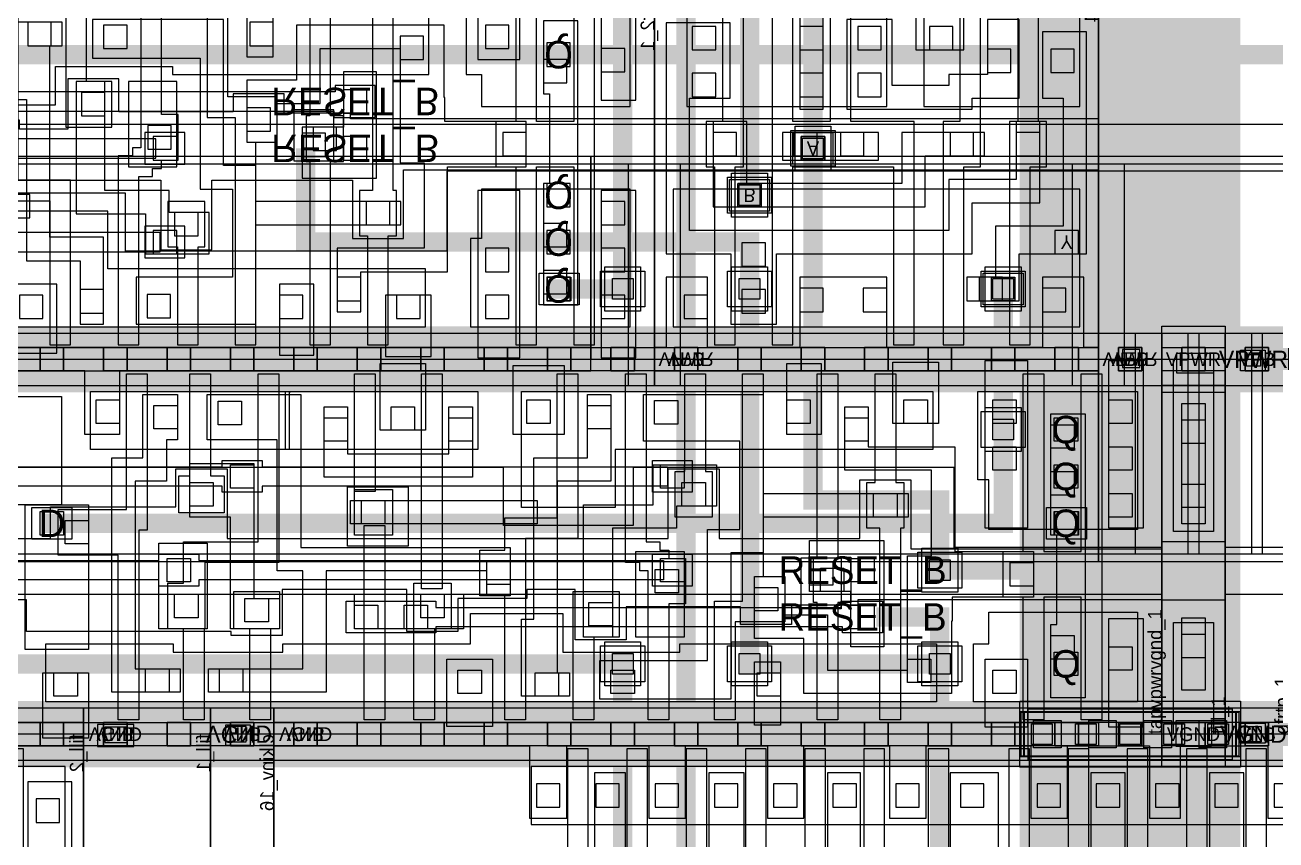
# Model space of a CAD drawing. Extents: x 0 to 50.5, y 0 to 99.5.
# Drawn here: x 6.93 to 16.01, y 7.39 to 13.3 of the extents above; entities that cross this region are included whole.
import ezdxf
from ezdxf.enums import TextEntityAlignment as Align

# ---------------------------------------------------------------- set-up
doc = ezdxf.new("R2010")
doc.units = 0
for name, color, linetype in [('L122D16', 13, 'CONTINUOUS'), ('L236D0', 12, 'CONTINUOUS'), ('L64D16', 14, 'CONTINUOUS'), ('L64D20', 26, 'CONTINUOUS'), ('L64D5', 19, 'CONTINUOUS'), ('L64D59', 18, 'CONTINUOUS'), ('L65D20', 22, 'CONTINUOUS'), ('L65D44', 31, 'CONTINUOUS'), ('L66D20', 16, 'CONTINUOUS'), ('L66D44', 21, 'CONTINUOUS'), ('L67D16', 29, 'CONTINUOUS'), ('L67D20', 8, 'CONTINUOUS'), ('L67D44', 9, 'CONTINUOUS'), ('L67D5', 17, 'CONTINUOUS'), ('L68D16', 15, 'CONTINUOUS'), ('L68D20', 6, 'CONTINUOUS'), ('L68D44', 7, 'CONTINUOUS'), ('L68D5', 20, 'CONTINUOUS'), ('L69D20', 4, 'CONTINUOUS'), ('L69D44', 5, 'CONTINUOUS'), ('L70D20', 2, 'CONTINUOUS'), ('L70D44', 3, 'CONTINUOUS'), ('L71D20', 1, 'CONTINUOUS'), ('L78D44', 24, 'CONTINUOUS'), ('L81D4', 28, 'CONTINUOUS'), ('L83D44', 30, 'CONTINUOUS'), ('L93D44', 25, 'CONTINUOUS'), ('L94D20', 27, 'CONTINUOUS'), ('L95D20', 23, 'CONTINUOUS')]:
    doc.layers.add(name, color=color, linetype=linetype)

# ---------------------------------------------------------------- blocks, each defined once
blk = doc.blocks.new('VIA_L1M1_PR_MR')
at = {"layer": 'L67D20'}
blk.add_lwpolyline([(-0.085, -0.085), (-0.085, 0.085), (0.085, 0.085), (0.085, -0.085)], close=True, dxfattribs=at)
at = {"layer": 'L67D44'}
blk.add_lwpolyline([(-0.085, -0.085), (-0.085, 0.085), (0.085, 0.085), (0.085, -0.085)], close=True, dxfattribs=at)
at = {"layer": 'L68D20'}
blk.add_lwpolyline([(-0.145, -0.115), (-0.145, 0.115), (0.145, 0.115), (0.145, -0.115)], close=True, dxfattribs=at)
blk = doc.blocks.new('VIA_M1M2_PR')
at = {"layer": 'L68D20'}
blk.add_lwpolyline([(-0.16, -0.13), (-0.16, 0.13), (0.16, 0.13), (0.16, -0.13)], close=True, dxfattribs=at)
at = {"layer": 'L68D44'}
blk.add_lwpolyline([(-0.075, -0.075), (-0.075, 0.075), (0.075, 0.075), (0.075, -0.075)], close=True, dxfattribs=at)
at = {"layer": 'L69D20'}
blk.add_lwpolyline([(-0.13, -0.16), (-0.13, 0.16), (0.13, 0.16), (0.13, -0.16)], close=True, dxfattribs=at)
blk = doc.blocks.new('VIA_via4_5_1600_480_1_4_400_400')
at = {"layer": 'L70D20'}
blk.add_lwpolyline([(-0.79, -0.16), (-0.79, 0.16), (0.79, 0.16), (0.79, -0.16)], close=True, dxfattribs=at)
at = {"layer": 'L70D44'}
for points in [[(-0.7, -0.1), (-0.7, 0.1), (-0.5, 0.1), (-0.5, -0.1)], [(-0.3, -0.1), (-0.3, 0.1), (-0.1, 0.1), (-0.1, -0.1)], [(0.1, -0.1), (0.1, 0.1), (0.3, 0.1), (0.3, -0.1)], [(0.5, -0.1), (0.5, 0.1), (0.7, 0.1), (0.7, -0.1)]]:
    blk.add_lwpolyline(points, close=True, dxfattribs=at)
at = {"layer": 'L71D20'}
blk.add_lwpolyline([(-0.8, -0.165), (-0.8, 0.165), (0.8, 0.165), (0.8, -0.165)], close=True, dxfattribs=at)
blk = doc.blocks.new('VIA_via3_4_1600_480_1_4_400_400')
at = {"layer": 'L69D20'}
blk.add_lwpolyline([(-0.74, -0.185), (-0.74, 0.185), (0.74, 0.185), (0.74, -0.185)], close=True, dxfattribs=at)
at = {"layer": 'L69D44'}
for points in [[(-0.7, -0.1), (-0.7, 0.1), (-0.5, 0.1), (-0.5, -0.1)], [(-0.3, -0.1), (-0.3, 0.1), (-0.1, 0.1), (-0.1, -0.1)], [(0.1, -0.1), (0.1, 0.1), (0.3, 0.1), (0.3, -0.1)], [(0.5, -0.1), (0.5, 0.1), (0.7, 0.1), (0.7, -0.1)]]:
    blk.add_lwpolyline(points, close=True, dxfattribs=at)
at = {"layer": 'L70D20'}
blk.add_lwpolyline([(-0.765, -0.165), (-0.765, 0.165), (0.765, 0.165), (0.765, -0.165)], close=True, dxfattribs=at)
blk = doc.blocks.new('VIA_via2_3_1600_480_1_5_320_320')
at = {"layer": 'L68D20'}
blk.add_lwpolyline([(-0.8, -0.24), (-0.8, 0.24), (0.8, 0.24), (0.8, -0.24)], close=True, dxfattribs=at)
at = {"layer": 'L68D44'}
for points in [[(-0.715, -0.075), (-0.715, 0.075), (-0.565, 0.075), (-0.565, -0.075)], [(-0.395, -0.075), (-0.395, 0.075), (-0.245, 0.075), (-0.245, -0.075)], [(-0.075, -0.075), (-0.075, 0.075), (0.075, 0.075), (0.075, -0.075)], [(0.245, -0.075), (0.245, 0.075), (0.395, 0.075), (0.395, -0.075)], [(0.565, -0.075), (0.565, 0.075), (0.715, 0.075), (0.715, -0.075)]]:
    blk.add_lwpolyline(points, close=True, dxfattribs=at)
at = {"layer": 'L69D20'}
blk.add_lwpolyline([(-0.77, -0.16), (-0.77, 0.16), (0.77, 0.16), (0.77, -0.16)], close=True, dxfattribs=at)
blk = doc.blocks.new('sky130_fd_sc_hd__dfrtp_1')
at = {"layer": 'L64D20'}
blk.add_lwpolyline([(-0.19, 1.305), (-0.19, 2.91), (9.39, 2.91), (9.39, 1.305)], close=True, dxfattribs=at)
at = {"layer": 'L68D20', "const_width": 0.48}
for points in [[(0, 2.72), (9.2, 2.72)], [(0, 0), (9.2, 0)]]:
    blk.add_lwpolyline(points, dxfattribs=at)
at = {"layer": 'L83D44'}
blk.add_text('dfrtp_1', height=0.1, rotation=90, dxfattribs=at).set_placement((0, 0))
blk = doc.blocks.new('sky130_fd_sc_hd__xnor2_1')
at = {"layer": 'L122D16'}
blk.add_lwpolyline([(0.145, -0.085), (0.145, 0.085), (0.315, 0.085), (0.315, -0.085)], close=True, dxfattribs=at)
at = {"layer": 'L236D0'}
blk.add_lwpolyline([(0, 0), (0, 2.72), (3.22, 2.72), (3.22, 0)], close=True, dxfattribs=at)
at = {"layer": 'L64D16'}
blk.add_lwpolyline([(0.145, 2.635), (0.145, 2.805), (0.315, 2.805), (0.315, 2.635)], close=True, dxfattribs=at)
at = {"layer": 'L64D20'}
blk.add_lwpolyline([(-0.19, 1.305), (-0.19, 2.91), (3.41, 2.91), (3.41, 1.305)], close=True, dxfattribs=at)
at = {"layer": 'L65D20'}
for points in [[(0.135, 1.485), (0.135, 2.485), (3.085, 2.485), (3.085, 1.485)], [(0.235, 0.235), (0.235, 0.885), (1.685, 0.885), (1.685, 0.235)], [(1.955, 0.235), (1.955, 0.885), (3.085, 0.885), (3.085, 0.235)]]:
    blk.add_lwpolyline(points, close=True, dxfattribs=at)
at = {"layer": 'L66D20'}
for points in [[(0.495, 0.105), (0.495, 0.995), (0.375, 0.995), (0.375, 1.325), (0.435, 1.325), (0.435, 2.615), (0.585, 2.615), (0.585, 1.325), (0.645, 1.325), (0.645, 0.105)], [(0.855, 0.105), (0.855, 2.615), (1.005, 2.615), (1.005, 1.325), (1.735, 1.325), (1.735, 2.615), (1.885, 2.615), (1.885, 0.995), (1.425, 0.995), (1.425, 0.105), (1.275, 0.105), (1.275, 0.995), (1.005, 0.995), (1.005, 0.105)], [(2.215, 0.105), (2.215, 0.995), (2.095, 0.995), (2.095, 2.615), (2.245, 2.615), (2.245, 1.325), (2.365, 1.325), (2.365, 0.105)], [(2.635, 0.105), (2.635, 0.995), (2.575, 0.995), (2.575, 2.615), (2.725, 2.615), (2.725, 1.325), (2.845, 1.325), (2.845, 0.995), (2.785, 0.995), (2.785, 0.105)]]:
    blk.add_lwpolyline(points, close=True, dxfattribs=at)
at = {"layer": 'L66D44'}
for points in [[(0.215, 2.255), (0.215, 2.425), (0.385, 2.425), (0.385, 2.255)], [(0.635, 2.215), (0.635, 2.385), (0.805, 2.385), (0.805, 2.215)], [(1.055, 2.205), (1.055, 2.375), (1.225, 2.375), (1.225, 2.205)], [(1.515, 2.205), (1.515, 2.375), (1.685, 2.375), (1.685, 2.205)], [(2.815, 2.205), (2.815, 2.375), (2.985, 2.375), (2.985, 2.205)], [(2.355, 2.125), (2.355, 2.295), (2.525, 2.295), (2.525, 2.125)], [(0.635, 1.875), (0.635, 2.045), (0.805, 2.045), (0.805, 1.875)], [(0.425, 1.075), (0.425, 1.245), (0.595, 1.245), (0.595, 1.075)], [(1.01, 1.075), (1.01, 1.245), (1.18, 1.245), (1.18, 1.075)], [(1.35, 1.075), (1.35, 1.245), (1.52, 1.245), (1.52, 1.075)], [(2.145, 1.075), (2.145, 1.245), (2.315, 1.245), (2.315, 1.075)], [(2.625, 1.075), (2.625, 1.245), (2.795, 1.245), (2.795, 1.075)], [(0.275, 0.645), (0.275, 0.815), (0.445, 0.815), (0.445, 0.645)], [(1.055, 0.645), (1.055, 0.815), (1.225, 0.815), (1.225, 0.645)], [(1.475, 0.645), (1.475, 0.815), (1.645, 0.815), (1.645, 0.645)], [(2.415, 0.47), (2.415, 0.64), (2.585, 0.64), (2.585, 0.47)], [(2.875, 0.47), (2.875, 0.64), (3.045, 0.64), (3.045, 0.47)], [(0.275, 0.305), (0.275, 0.475), (0.445, 0.475), (0.445, 0.305)], [(1.055, 0.305), (1.055, 0.475), (1.225, 0.475), (1.225, 0.305)], [(1.475, 0.305), (1.475, 0.475), (1.645, 0.475), (1.645, 0.305)], [(1.995, 0.305), (1.995, 0.475), (2.165, 0.475), (2.165, 0.305)]]:
    blk.add_lwpolyline(points, close=True, dxfattribs=at)
at = {"layer": 'L67D16'}
for points in [[(2.905, 1.785), (2.905, 1.955), (3.075, 1.955), (3.075, 1.785)], [(0.605, 1.445), (0.605, 1.615), (0.775, 1.615), (0.775, 1.445)], [(1.065, 1.105), (1.065, 1.275), (1.235, 1.275), (1.235, 1.105)]]:
    blk.add_lwpolyline(points, close=True, dxfattribs=at)
at = {"layer": 'L67D20'}
for points in [[(0.085, 2.125), (0.085, 2.635), (0, 2.635), (0, 2.805), (3.22, 2.805), (3.22, 2.635), (3.115, 2.635), (3.115, 2.125), (2.815, 2.125), (2.815, 2.635), (1.685, 2.635), (1.685, 2.125), (1.055, 2.125), (1.055, 2.635), (0.385, 2.635), (0.385, 2.125)], [(0.085, 0.28), (0.085, 1.955), (0.555, 1.955), (0.555, 2.465), (0.885, 2.465), (0.885, 1.955), (2.305, 1.955), (2.305, 1.585), (2.795, 1.585), (2.795, 0.995), (2.625, 0.995), (2.625, 1.415), (2.135, 1.415), (2.135, 1.785), (0.255, 1.785), (0.255, 0.825), (0.55, 0.825), (0.55, 0.28)], [(2.815, 0.345), (2.815, 0.825), (2.965, 0.825), (2.965, 1.755), (2.475, 1.755), (2.475, 2.125), (2.265, 2.125), (2.265, 2.295), (2.645, 2.295), (2.645, 1.955), (3.135, 1.955), (3.135, 0.345)], [(0.425, 0.995), (0.425, 1.615), (1.965, 1.615), (1.965, 1.245), (2.395, 1.245), (2.395, 1.075), (1.795, 1.075), (1.795, 1.445), (0.67, 1.445), (0.67, 0.995)], [(0.93, 1.075), (0.93, 1.275), (1.625, 1.275), (1.625, 1.075)], [(0, -0.085), (0, 0.085), (1.055, 0.085), (1.055, 0.905), (1.225, 0.905), (1.225, 0.085), (1.895, 0.085), (1.895, 0.475), (2.245, 0.475), (2.245, 0.085), (3.22, 0.085), (3.22, -0.085)], [(1.395, 0.255), (1.395, 0.905), (2.305, 0.905), (2.305, 0.825), (2.645, 0.825), (2.645, 0.255), (2.415, 0.255), (2.415, 0.655), (2.135, 0.655), (2.135, 0.735), (1.725, 0.735), (1.725, 0.255)]]:
    blk.add_lwpolyline(points, close=True, dxfattribs=at)
at = {"layer": 'L67D44'}
for points in [[(0.145, 2.635), (0.145, 2.805), (0.315, 2.805), (0.315, 2.635)], [(0.605, 2.635), (0.605, 2.805), (0.775, 2.805), (0.775, 2.635)], [(1.065, 2.635), (1.065, 2.805), (1.235, 2.805), (1.235, 2.635)], [(1.525, 2.635), (1.525, 2.805), (1.695, 2.805), (1.695, 2.635)], [(1.985, 2.635), (1.985, 2.805), (2.155, 2.805), (2.155, 2.635)], [(2.445, 2.635), (2.445, 2.805), (2.615, 2.805), (2.615, 2.635)], [(2.905, 2.635), (2.905, 2.805), (3.075, 2.805), (3.075, 2.635)], [(0.145, -0.085), (0.145, 0.085), (0.315, 0.085), (0.315, -0.085)], [(0.605, -0.085), (0.605, 0.085), (0.775, 0.085), (0.775, -0.085)], [(1.065, -0.085), (1.065, 0.085), (1.235, 0.085), (1.235, -0.085)], [(1.525, -0.085), (1.525, 0.085), (1.695, 0.085), (1.695, -0.085)], [(1.985, -0.085), (1.985, 0.085), (2.155, 0.085), (2.155, -0.085)], [(2.445, -0.085), (2.445, 0.085), (2.615, 0.085), (2.615, -0.085)], [(2.905, -0.085), (2.905, 0.085), (3.075, 0.085), (3.075, -0.085)]]:
    blk.add_lwpolyline(points, close=True, dxfattribs=at)
at = {"layer": 'L68D16'}
for points in [[(0.145, 2.635), (0.145, 2.805), (0.315, 2.805), (0.315, 2.635)], [(0.145, -0.085), (0.145, 0.085), (0.315, 0.085), (0.315, -0.085)]]:
    blk.add_lwpolyline(points, close=True, dxfattribs=at)
at = {"layer": 'L68D20', "const_width": 0.48}
for points in [[(0, 2.72), (3.22, 2.72)], [(0, 0), (3.22, 0)]]:
    blk.add_lwpolyline(points, dxfattribs=at)
at = {"layer": 'L78D44'}
blk.add_lwpolyline([(0, 1.25), (0, 2.72), (3.22, 2.72), (3.22, 1.25)], close=True, dxfattribs=at)
at = {"layer": 'L81D4'}
blk.add_lwpolyline([(0, 0), (0, 2.72), (3.22, 2.72), (3.22, 0)], close=True, dxfattribs=at)
at = {"layer": 'L93D44'}
blk.add_lwpolyline([(0, -0.19), (0, 1.015), (3.22, 1.015), (3.22, -0.19)], close=True, dxfattribs=at)
at = {"layer": 'L94D20'}
blk.add_lwpolyline([(0, 1.355), (0, 2.91), (3.22, 2.91), (3.22, 1.355)], close=True, dxfattribs=at)
at = {"layer": 'L95D20'}
blk.add_lwpolyline([(0, 0.975), (0, 1.345), (3.22, 1.345), (3.22, 0.975)], close=True, dxfattribs=at)
at = {"layer": 'L64D5'}
blk.add_text('VPB', height=0.1, dxfattribs=at).set_placement((0.23, 2.72), align=Align.MIDDLE_CENTER)
at = {"layer": 'L64D59'}
blk.add_text('VNB', height=0.1, dxfattribs=at).set_placement((0.23, 0), align=Align.MIDDLE_CENTER)
at = {"layer": 'L67D5'}
for s, p in [('Y', (2.99, 1.87)), ('B', (0.69, 1.53)), ('A', (1.15, 1.19))]:
    blk.add_text(s, height=0.1, dxfattribs=at).set_placement(p, align=Align.MIDDLE_CENTER)
at = {"layer": 'L68D5'}
for s, p in [('VPWR', (0.23, 2.72)), ('VGND', (0.23, 0))]:
    blk.add_text(s, height=0.1, dxfattribs=at).set_placement(p, align=Align.MIDDLE_CENTER)
at = {"layer": 'L83D44'}
blk.add_text('xnor2_1', height=0.1, rotation=90, dxfattribs=at).set_placement((0, 0))
blk = doc.blocks.new('sky130_fd_sc_hd__clkinv_16')
at = {"layer": 'L122D16'}
blk.add_lwpolyline([(0.145, -0.085), (0.145, 0.085), (0.315, 0.085), (0.315, -0.085)], close=True, dxfattribs=at)
at = {"layer": 'L236D0'}
blk.add_lwpolyline([(0, 0), (0, 2.72), (11.04, 2.72), (11.04, 0)], close=True, dxfattribs=at)
at = {"layer": 'L65D20'}
blk.add_lwpolyline([(1.865, 0.235), (1.865, 0.655), (9.185, 0.655), (9.185, 0.235)], close=True, dxfattribs=at)
at = {"layer": 'L66D20'}
for points in [[(7.2, 0.99), (7.2, 0.105), (7.05, 0.105), (7.05, 0.99)], [(6.77, 0.99), (6.77, 0.105), (6.62, 0.105), (6.62, 0.99)], [(6.34, 0.99), (6.34, 0.105), (6.19, 0.105), (6.19, 0.99)], [(5.91, 0.99), (5.91, 0.105), (5.76, 0.105), (5.76, 0.99)], [(5.48, 0.99), (5.48, 0.105), (5.33, 0.105), (5.33, 0.99)], [(4.895, 0.99), (4.895, 0.105), (4.745, 0.105), (4.745, 0.99)], [(4.43, 0.99), (4.43, 0.105), (4.28, 0.105), (4.28, 0.99)], [(4, 0.99), (4, 0.105), (3.85, 0.105), (3.85, 0.99)], [(3.57, 0.99), (3.57, 0.105), (3.42, 0.105), (3.42, 0.99)], [(3.14, 0.99), (3.14, 0.105), (2.99, 0.105), (2.99, 0.99)], [(2.71, 0.99), (2.71, 0.105), (2.56, 0.105), (2.56, 0.99)], [(2.28, 0.99), (2.28, 0.105), (2.13, 0.105), (2.13, 0.99)]]:
    blk.add_lwpolyline(points, dxfattribs=at)
at = {"layer": 'L66D44'}
for points in [[(1.905, 0.36), (1.905, 0.53), (2.075, 0.53), (2.075, 0.36)], [(2.335, 0.36), (2.335, 0.53), (2.505, 0.53), (2.505, 0.36)], [(2.765, 0.36), (2.765, 0.53), (2.935, 0.53), (2.935, 0.36)], [(3.195, 0.36), (3.195, 0.53), (3.365, 0.53), (3.365, 0.36)], [(3.625, 0.36), (3.625, 0.53), (3.795, 0.53), (3.795, 0.36)], [(4.055, 0.36), (4.055, 0.53), (4.225, 0.53), (4.225, 0.36)], [(4.51, 0.36), (4.51, 0.53), (4.68, 0.53), (4.68, 0.36)], [(4.98, 0.36), (4.98, 0.53), (5.15, 0.53), (5.15, 0.36)], [(5.535, 0.36), (5.535, 0.53), (5.705, 0.53), (5.705, 0.36)], [(5.965, 0.36), (5.965, 0.53), (6.135, 0.53), (6.135, 0.36)], [(6.395, 0.36), (6.395, 0.53), (6.565, 0.53), (6.565, 0.36)], [(6.825, 0.36), (6.825, 0.53), (6.995, 0.53), (6.995, 0.36)], [(7.255, 0.36), (7.255, 0.53), (7.425, 0.53), (7.425, 0.36)]]:
    blk.add_lwpolyline(points, close=True, dxfattribs=at)
at = {"layer": 'L67D20'}
for points in [[(7.035, 1.415), (7.035, 0.28), (6.785, 0.28), (6.785, 1.415)], [(6.175, 1.415), (6.175, 0.28), (5.925, 0.28), (5.925, 1.415)], [(5.255, 1.415), (5.255, 0.28), (4.905, 0.28), (4.905, 1.415)], [(4.255, 1.415), (4.255, 0.28), (4.015, 0.28), (4.015, 1.415)], [(3.41, 1.415), (3.41, 0.28), (3.155, 0.28), (3.155, 1.415)], [(2.55, 1.415), (2.55, 0.28), (2.325, 0.28), (2.325, 1.455)], [(11.04, -0.085), (0, -0.085), (0, 0.085), (1.855, 0.085), (1.855, 0.61), (2.125, 0.61), (2.125, 0.085), (2.72, 0.085), (2.72, 0.61), (2.985, 0.61), (2.985, 0.085), (3.58, 0.085), (3.58, 0.61), (3.845, 0.61), (3.845, 0.085), (4.465, 0.085), (4.465, 0.61), (4.73, 0.61), (4.73, 0.085), (5.49, 0.085), (5.49, 0.61), (5.755, 0.61), (5.755, 0.085), (6.35, 0.085), (6.35, 0.61), (6.575, 0.61), (6.575, 0.085), (7.21, 0.085), (7.21, 0.61), (7.475, 0.61)]]:
    blk.add_lwpolyline(points, dxfattribs=at)
at = {"layer": 'L67D44'}
for points in [[(0.145, -0.085), (0.145, 0.085), (0.315, 0.085), (0.315, -0.085)], [(0.605, -0.085), (0.605, 0.085), (0.775, 0.085), (0.775, -0.085)], [(1.065, -0.085), (1.065, 0.085), (1.235, 0.085), (1.235, -0.085)], [(1.525, -0.085), (1.525, 0.085), (1.695, 0.085), (1.695, -0.085)], [(1.985, -0.085), (1.985, 0.085), (2.155, 0.085), (2.155, -0.085)], [(2.445, -0.085), (2.445, 0.085), (2.615, 0.085), (2.615, -0.085)], [(2.905, -0.085), (2.905, 0.085), (3.075, 0.085), (3.075, -0.085)], [(3.365, -0.085), (3.365, 0.085), (3.535, 0.085), (3.535, -0.085)], [(3.825, -0.085), (3.825, 0.085), (3.995, 0.085), (3.995, -0.085)], [(4.285, -0.085), (4.285, 0.085), (4.455, 0.085), (4.455, -0.085)], [(4.745, -0.085), (4.745, 0.085), (4.915, 0.085), (4.915, -0.085)], [(5.205, -0.085), (5.205, 0.085), (5.375, 0.085), (5.375, -0.085)], [(5.665, -0.085), (5.665, 0.085), (5.835, 0.085), (5.835, -0.085)], [(6.125, -0.085), (6.125, 0.085), (6.295, 0.085), (6.295, -0.085)], [(6.585, -0.085), (6.585, 0.085), (6.755, 0.085), (6.755, -0.085)], [(7.045, -0.085), (7.045, 0.085), (7.215, 0.085), (7.215, -0.085)]]:
    blk.add_lwpolyline(points, close=True, dxfattribs=at)
at = {"layer": 'L68D16'}
blk.add_lwpolyline([(0.145, -0.085), (0.145, 0.085), (0.315, 0.085), (0.315, -0.085)], close=True, dxfattribs=at)
at = {"layer": 'L68D20', "const_width": 0.48}
blk.add_lwpolyline([(0, 0), (11.04, 0)], dxfattribs=at)
at = {"layer": 'L81D4'}
blk.add_lwpolyline([(0, 0), (0, 2.72), (11.04, 2.72), (11.04, 0)], close=True, dxfattribs=at)
at = {"layer": 'L93D44'}
blk.add_lwpolyline([(0, -0.19), (0, 1.015), (11.04, 1.015), (11.04, -0.19)], close=True, dxfattribs=at)
at = {"layer": 'L64D59'}
blk.add_text('VNB', height=0.1, dxfattribs=at).set_placement((0.23, 0), align=Align.MIDDLE_CENTER)
at = {"layer": 'L68D5'}
blk.add_text('VGND', height=0.1, dxfattribs=at).set_placement((0.23, 0), align=Align.MIDDLE_CENTER)
at = {"layer": 'L83D44'}
blk.add_text('clkinv_16', height=0.1, rotation=90, dxfattribs=at).set_placement((0, 0))
blk = doc.blocks.new('sky130_fd_sc_hd__dfrtp_2')
at = {"layer": 'L236D0'}
blk.add_lwpolyline([(0, 0), (0, 2.72), (9.66, 2.72), (9.66, 0)], close=True, dxfattribs=at)
at = {"layer": 'L64D20'}
blk.add_lwpolyline([(-0.19, 1.305), (-0.19, 2.91), (9.85, 2.91), (9.85, 1.305)], close=True, dxfattribs=at)
at = {"layer": 'L65D20'}
for points in [[(1.89, 2.065), (1.89, 2.485), (3.335, 2.485), (3.335, 2.48), (3.33, 2.48), (3.33, 2.065)], [(3.305, 2.065), (3.305, 2.485), (4.7, 2.485), (4.7, 2.065)], [(5.015, 1.645), (5.015, 2.485), (8, 2.485), (8, 2.065), (5.695, 2.065), (5.695, 1.645)], [(8.405, 1.485), (8.405, 1.845), (8.325, 1.845), (8.325, 2.485), (9.485, 2.485), (9.485, 1.485)], [(1.565, 0.235), (1.565, 0.655), (2.49, 0.655), (2.49, 0.595), (3.285, 0.595), (3.285, 0.655), (4.645, 0.655), (4.645, 0.875), (5.315, 0.875), (5.315, 0.595), (6.165, 0.595), (6.165, 0.655), (8.025, 0.655), (8.025, 0.235)], [(8.295, 0.235), (8.295, 0.655), (8.405, 0.655), (8.405, 0.885), (9.485, 0.885), (9.485, 0.235)]]:
    blk.add_lwpolyline(points, close=True, dxfattribs=at)
at = {"layer": 'L66D20'}
for points in [[(2.09, 0.105), (2.09, 1.3), (1.655, 1.3), (1.655, 1.63), (2.15, 1.63), (2.15, 2.615), (2.3, 2.615), (2.3, 1.48), (2.24, 1.48), (2.24, 0.105)], [(2.565, 0.105), (2.565, 0.765), (2.45, 0.765), (2.45, 1.095), (2.565, 1.095), (2.565, 1.395), (3.105, 1.395), (3.105, 2.615), (3.255, 2.615), (3.255, 1.245), (2.72, 1.245), (2.72, 0.765), (2.715, 0.765), (2.715, 0.105)], [(2.53, 1.605), (2.53, 1.875), (2.61, 1.875), (2.61, 2.615), (2.76, 2.615), (2.76, 1.875), (2.86, 1.875), (2.86, 1.605)], [(3.805, 1.76), (3.805, 2.615), (3.955, 2.615), (3.955, 1.76)], [(4.29, 1.055), (4.29, 2.615), (4.44, 2.615), (4.44, 1.055)], [(4.895, 0.105), (4.895, 1.005), (4.715, 1.005), (4.715, 1.335), (4.895, 1.335), (4.895, 1.57), (5.275, 1.57), (5.275, 2.615), (5.425, 2.615), (5.425, 1.42), (5.045, 1.42), (5.045, 0.105)], [(5.935, 0.105), (5.935, 1.185), (5.875, 1.185), (5.875, 1.245), (5.77, 1.245), (5.77, 2.615), (5.92, 2.615), (5.92, 1.395), (6.02, 1.395), (6.02, 1.335), (6.085, 1.335), (6.085, 1.275), (6.205, 1.275), (6.205, 0.945), (6.085, 0.945), (6.085, 0.105)], [(6.13, 1.575), (6.13, 1.905), (6.2, 1.905), (6.2, 2.615), (6.35, 2.615), (6.35, 1.905), (6.4, 1.905), (6.4, 1.575)], [(6.415, 0.105), (6.415, 0.965), (6.62, 0.965), (6.62, 2.615), (6.77, 2.615), (6.77, 1.145), (6.925, 1.145), (6.925, 0.815), (6.565, 0.815), (6.565, 0.105)], [(7.16, 0.105), (7.16, 0.955), (7.135, 0.955), (7.135, 1.285), (7.16, 1.285), (7.16, 2.615), (7.31, 2.615), (7.31, 1.285), (7.405, 1.285), (7.405, 0.955), (7.31, 0.955), (7.31, 0.105)], [(7.615, 0.105), (7.615, 1.495), (7.52, 1.495), (7.52, 1.825), (7.58, 1.825), (7.58, 2.615), (7.73, 2.615), (7.73, 1.825), (7.79, 1.825), (7.79, 1.495), (7.765, 1.495), (7.765, 0.105)], [(8.655, 0.105), (8.655, 0.995), (8.51, 0.995), (8.51, 1.325), (8.655, 1.325), (8.655, 2.615), (8.805, 2.615), (8.805, 1.325), (9.075, 1.325), (9.075, 2.615), (9.225, 2.615), (9.225, 0.105), (9.075, 0.105), (9.075, 0.995), (8.805, 0.995), (8.805, 0.105)], [(3.805, 1.445), (3.805, 1.775), (4.08, 1.775), (4.08, 1.445)], [(3.875, 0.105), (3.875, 1.515), (4.025, 1.515), (4.025, 0.105)], [(4.235, 0.105), (4.235, 1.095), (4.505, 1.095), (4.505, 0.765), (4.385, 0.765), (4.385, 0.105)], [(3.045, 0.105), (3.045, 0.765), (2.93, 0.765), (2.93, 1.035), (3.26, 1.035), (3.26, 0.765), (3.195, 0.765), (3.195, 0.105)], [(5.39, 0.105), (5.39, 1.035), (5.725, 1.035), (5.725, 0.705), (5.54, 0.705), (5.54, 0.105)]]:
    blk.add_lwpolyline(points, close=True, dxfattribs=at)
at = {"layer": 'L66D44'}
for points in [[(1.93, 2.255), (1.93, 2.425), (2.1, 2.425), (2.1, 2.255)], [(2.35, 2.215), (2.35, 2.385), (2.52, 2.385), (2.52, 2.215)], [(2.815, 2.245), (2.815, 2.415), (2.985, 2.415), (2.985, 2.245)], [(4.07, 2.205), (4.07, 2.375), (4.24, 2.375), (4.24, 2.205)], [(5.055, 2.255), (5.055, 2.425), (5.225, 2.425), (5.225, 2.255)], [(5.495, 2.215), (5.495, 2.385), (5.665, 2.385), (5.665, 2.215)], [(5.98, 2.25), (5.98, 2.42), (6.15, 2.42), (6.15, 2.25)], [(6.94, 2.255), (6.94, 2.425), (7.11, 2.425), (7.11, 2.255)], [(7.79, 2.255), (7.79, 2.425), (7.96, 2.425), (7.96, 2.255)], [(8.435, 2.255), (8.435, 2.425), (8.605, 2.425), (8.605, 2.255)], [(9.275, 2.255), (9.275, 2.425), (9.445, 2.425), (9.445, 2.255)], [(3.585, 2.125), (3.585, 2.295), (3.755, 2.295), (3.755, 2.125)], [(4.49, 2.125), (4.49, 2.295), (4.66, 2.295), (4.66, 2.125)], [(7.36, 2.125), (7.36, 2.295), (7.53, 2.295), (7.53, 2.125)], [(8.855, 2.075), (8.855, 2.245), (9.025, 2.245), (9.025, 2.075)], [(8.435, 1.915), (8.435, 2.085), (8.605, 2.085), (8.605, 1.915)], [(9.275, 1.915), (9.275, 2.085), (9.445, 2.085), (9.445, 1.915)], [(2.61, 1.655), (2.61, 1.825), (2.78, 1.825), (2.78, 1.655)], [(6.18, 1.655), (6.18, 1.825), (6.35, 1.825), (6.35, 1.655)], [(8.855, 1.735), (8.855, 1.905), (9.025, 1.905), (9.025, 1.735)], [(7.57, 1.575), (7.57, 1.745), (7.74, 1.745), (7.74, 1.575)], [(9.275, 1.575), (9.275, 1.745), (9.445, 1.745), (9.445, 1.575)], [(3.855, 1.525), (3.855, 1.695), (4.025, 1.695), (4.025, 1.525)], [(1.705, 1.38), (1.705, 1.55), (1.875, 1.55), (1.875, 1.38)], [(4.765, 1.085), (4.765, 1.255), (4.935, 1.255), (4.935, 1.085)], [(5.985, 1.025), (5.985, 1.195), (6.155, 1.195), (6.155, 1.025)], [(7.185, 1.035), (7.185, 1.205), (7.355, 1.205), (7.355, 1.035)], [(8.56, 1.075), (8.56, 1.245), (8.73, 1.245), (8.73, 1.075)], [(2.5, 0.845), (2.5, 1.015), (2.67, 1.015), (2.67, 0.845)], [(4.285, 0.845), (4.285, 1.015), (4.455, 1.015), (4.455, 0.845)], [(6.705, 0.895), (6.705, 1.065), (6.875, 1.065), (6.875, 0.895)], [(3.01, 0.815), (3.01, 0.985), (3.18, 0.985), (3.18, 0.815)], [(5.505, 0.785), (5.505, 0.955), (5.675, 0.955), (5.675, 0.785)], [(8.855, 0.545), (8.855, 0.715), (9.025, 0.715), (9.025, 0.545)], [(7.815, 0.375), (7.815, 0.545), (7.985, 0.545), (7.985, 0.375)], [(9.275, 0.465), (9.275, 0.635), (9.445, 0.635), (9.445, 0.465)], [(2.29, 0.305), (2.29, 0.475), (2.46, 0.475), (2.46, 0.305)], [(2.825, 0.305), (2.825, 0.475), (2.995, 0.475), (2.995, 0.305)], [(4.555, 0.295), (4.555, 0.465), (4.725, 0.465), (4.725, 0.295)], [(5.665, 0.295), (5.665, 0.465), (5.835, 0.465), (5.835, 0.295)], [(8.435, 0.295), (8.435, 0.465), (8.605, 0.465), (8.605, 0.295)], [(1.625, 0.275), (1.625, 0.445), (1.795, 0.445), (1.795, 0.275)], [(5.115, 0.275), (5.115, 0.445), (5.285, 0.445), (5.285, 0.275)], [(6.725, 0.275), (6.725, 0.445), (6.895, 0.445), (6.895, 0.275)]]:
    blk.add_lwpolyline(points, close=True, dxfattribs=at)
at = {"layer": 'L67D16'}
for points in [[(8.88, 2.125), (8.88, 2.295), (9.05, 2.295), (9.05, 2.125)], [(8.88, 1.785), (8.88, 1.955), (9.05, 1.955), (9.05, 1.785)], [(1.525, 1.445), (1.525, 1.615), (1.695, 1.615), (1.695, 1.445)], [(8.88, 1.445), (8.88, 1.615), (9.05, 1.615), (9.05, 1.445)], [(7.405, 1.105), (7.405, 1.275), (7.575, 1.275), (7.575, 1.105)], [(7.405, 0.765), (7.405, 0.935), (7.575, 0.935), (7.575, 0.765)], [(8.88, 0.425), (8.88, 0.595), (9.05, 0.595), (9.05, 0.425)]]:
    blk.add_lwpolyline(points, close=True, dxfattribs=at)
at = {"layer": 'L67D20'}
for points in [[(1.85, 2.175), (1.85, 2.635), (0, 2.635), (0, 2.805), (9.2, 2.805), (9.2, 2.635), (2.1, 2.635), (2.1, 2.175)], [(3.99, 2.205), (3.99, 2.69), (4.32, 2.69), (4.32, 2.205)], [(4.955, 2.175), (4.955, 2.675), (5.325, 2.675), (5.325, 2.175)], [(6.94, 2.175), (6.94, 2.69), (7.19, 2.69), (7.19, 2.175)], [(7.71, 2.255), (7.71, 2.7), (8.04, 2.7), (8.04, 2.255)], [(8.38, 1.495), (8.38, 2.71), (8.685, 2.71), (8.685, 1.495)], [(9.275, 1.495), (9.275, 2.71), (9.525, 2.71), (9.525, 1.495)], [(1.355, 1.665), (1.355, 2.45), (1.68, 2.45), (1.68, 1.665)], [(2.045, 0.305), (2.045, 2.005), (2.27, 2.005), (2.27, 2.465), (2.52, 2.465), (2.52, 2.135), (2.44, 2.135), (2.44, 1.835), (2.215, 1.835), (2.215, 0.475), (2.54, 0.475), (2.54, 0.305)], [(2.745, 0.305), (2.745, 0.475), (3.43, 0.475), (3.43, 1.185), (3.245, 1.185), (3.245, 2.135), (2.735, 2.135), (2.735, 2.465), (3.415, 2.465), (3.415, 1.355), (4.935, 1.355), (4.935, 1.005), (4.765, 1.005), (4.765, 1.185), (3.6, 1.185), (3.6, 0.305)], [(5.015, 0.275), (5.015, 0.835), (5.105, 0.835), (5.105, 2.005), (5.495, 2.005), (5.495, 2.465), (5.665, 2.465), (5.665, 1.835), (5.275, 1.835), (5.275, 0.445), (5.365, 0.445), (5.365, 0.275)], [(5.585, 0.255), (5.585, 0.535), (6.365, 0.535), (6.365, 1.485), (6.6, 1.485), (6.6, 2.125), (5.9, 2.125), (5.9, 2.465), (6.77, 2.465), (6.77, 1.745), (7.82, 1.745), (7.82, 1.575), (6.77, 1.575), (6.77, 1.315), (6.535, 1.315), (6.535, 0.255)], [(3.585, 1.865), (3.585, 2.375), (3.755, 2.375), (3.755, 2.035), (4.49, 2.035), (4.49, 2.375), (4.66, 2.375), (4.66, 1.865)], [(7.065, 0.295), (7.065, 0.695), (6.705, 0.695), (6.705, 1.145), (6.925, 1.145), (6.925, 0.865), (7.235, 0.865), (7.235, 0.465), (7.815, 0.465), (7.815, 1.295), (7.99, 1.295), (7.99, 1.915), (7.36, 1.915), (7.36, 2.375), (7.53, 2.375), (7.53, 2.085), (8.16, 2.085), (8.16, 1.325), (8.73, 1.325), (8.73, 0.995), (8.14, 0.995), (8.14, 0.82), (8.135, 0.82), (8.135, 0.295)], [(8.855, 0.265), (8.855, 0.795), (8.9, 0.795), (8.9, 1.445), (8.855, 1.445), (8.855, 2.325), (9.105, 2.325), (9.105, 0.265)], [(2.905, 0.765), (2.905, 1.575), (2.61, 1.575), (2.61, 1.965), (3.075, 1.965), (3.075, 0.985), (3.26, 0.985), (3.26, 0.765)], [(5.465, 0.705), (5.465, 1.665), (5.97, 1.665), (5.97, 1.955), (6.43, 1.955), (6.43, 1.655), (6.14, 1.655), (6.14, 1.495), (5.675, 1.495), (5.675, 0.705)], [(1.415, 0.615), (1.415, 1.665), (1.875, 1.665), (1.875, 0.615)], [(3.775, 1.525), (3.775, 1.695), (5.13, 1.695), (5.13, 1.525)], [(2.385, 0.765), (2.385, 1.385), (2.735, 1.385), (2.735, 0.765)], [(7.405, 0.635), (7.405, 1.035), (7.105, 1.035), (7.105, 1.405), (7.645, 1.405), (7.645, 0.635)], [(5.845, 0.705), (5.845, 1.325), (6.195, 1.325), (6.195, 0.705)], [(3.805, 0.765), (3.805, 1.015), (4.595, 1.015), (4.595, 0.765)], [(9.275, 0.05), (9.275, 0.84), (9.525, 0.84), (9.525, 0.05)], [(4.475, 0.055), (4.475, 0.545), (4.805, 0.545), (4.805, 0.055)], [(8.38, 0.05), (8.38, 0.545), (8.685, 0.545), (8.685, 0.05)], [(6.705, 0.065), (6.705, 0.525), (6.895, 0.525), (6.895, 0.065)], [(1.545, -0.03), (1.545, 0.445), (1.875, 0.445), (1.875, -0.03)], [(0, -0.085), (0, 0.085), (9.2, 0.085), (9.2, -0.085)]]:
    blk.add_lwpolyline(points, close=True, dxfattribs=at)
at = {"layer": 'L67D20', "const_width": 0.17}
for points in [[(9.2, 2.72), (9.66, 2.72)], [(9.2, 0), (9.66, 0)]]:
    blk.add_lwpolyline(points, dxfattribs=at)
at = {"layer": 'L67D44'}
for points in [[(1.525, 2.635), (1.525, 2.805), (1.695, 2.805), (1.695, 2.635)], [(1.985, 2.635), (1.985, 2.805), (2.155, 2.805), (2.155, 2.635)], [(2.445, 2.635), (2.445, 2.805), (2.615, 2.805), (2.615, 2.635)], [(2.905, 2.635), (2.905, 2.805), (3.075, 2.805), (3.075, 2.635)], [(3.365, 2.635), (3.365, 2.805), (3.535, 2.805), (3.535, 2.635)], [(3.825, 2.635), (3.825, 2.805), (3.995, 2.805), (3.995, 2.635)], [(4.285, 2.635), (4.285, 2.805), (4.455, 2.805), (4.455, 2.635)], [(4.745, 2.635), (4.745, 2.805), (4.915, 2.805), (4.915, 2.635)], [(5.205, 2.635), (5.205, 2.805), (5.375, 2.805), (5.375, 2.635)], [(5.665, 2.635), (5.665, 2.805), (5.835, 2.805), (5.835, 2.635)], [(6.125, 2.635), (6.125, 2.805), (6.295, 2.805), (6.295, 2.635)], [(6.585, 2.635), (6.585, 2.805), (6.755, 2.805), (6.755, 2.635)], [(7.045, 2.635), (7.045, 2.805), (7.215, 2.805), (7.215, 2.635)], [(7.505, 2.635), (7.505, 2.805), (7.675, 2.805), (7.675, 2.635)], [(7.965, 2.635), (7.965, 2.805), (8.135, 2.805), (8.135, 2.635)], [(8.425, 2.635), (8.425, 2.805), (8.595, 2.805), (8.595, 2.635)], [(8.885, 2.635), (8.885, 2.805), (9.055, 2.805), (9.055, 2.635)], [(9.345, 2.635), (9.345, 2.805), (9.515, 2.805), (9.515, 2.635)], [(2.905, 1.785), (2.905, 1.955), (3.075, 1.955), (3.075, 1.785)], [(6.025, 1.785), (6.025, 1.955), (6.195, 1.955), (6.195, 1.785)], [(2.445, 1.105), (2.445, 1.275), (2.615, 1.275), (2.615, 1.105)], [(6.025, 1.105), (6.025, 1.275), (6.195, 1.275), (6.195, 1.105)], [(7.105, 1.08), (7.105, 1.25), (7.275, 1.25), (7.275, 1.08)], [(3.805, 0.765), (3.805, 0.935), (3.975, 0.935), (3.975, 0.765)], [(4.165, 0.765), (4.165, 0.935), (4.335, 0.935), (4.335, 0.765)], [(7.405, 0.765), (7.405, 0.935), (7.575, 0.935), (7.575, 0.765)], [(1.525, -0.085), (1.525, 0.085), (1.695, 0.085), (1.695, -0.085)], [(1.985, -0.085), (1.985, 0.085), (2.155, 0.085), (2.155, -0.085)], [(2.445, -0.085), (2.445, 0.085), (2.615, 0.085), (2.615, -0.085)], [(2.905, -0.085), (2.905, 0.085), (3.075, 0.085), (3.075, -0.085)], [(3.365, -0.085), (3.365, 0.085), (3.535, 0.085), (3.535, -0.085)], [(3.825, -0.085), (3.825, 0.085), (3.995, 0.085), (3.995, -0.085)], [(4.285, -0.085), (4.285, 0.085), (4.455, 0.085), (4.455, -0.085)], [(4.745, -0.085), (4.745, 0.085), (4.915, 0.085), (4.915, -0.085)], [(5.205, -0.085), (5.205, 0.085), (5.375, 0.085), (5.375, -0.085)], [(5.665, -0.085), (5.665, 0.085), (5.835, 0.085), (5.835, -0.085)], [(6.125, -0.085), (6.125, 0.085), (6.295, 0.085), (6.295, -0.085)], [(6.585, -0.085), (6.585, 0.085), (6.755, 0.085), (6.755, -0.085)], [(7.045, -0.085), (7.045, 0.085), (7.215, 0.085), (7.215, -0.085)], [(7.505, -0.085), (7.505, 0.085), (7.675, 0.085), (7.675, -0.085)], [(7.965, -0.085), (7.965, 0.085), (8.135, 0.085), (8.135, -0.085)], [(8.425, -0.085), (8.425, 0.085), (8.595, 0.085), (8.595, -0.085)], [(8.885, -0.085), (8.885, 0.085), (9.055, 0.085), (9.055, -0.085)], [(9.345, -0.085), (9.345, 0.085), (9.515, 0.085), (9.515, -0.085)]]:
    blk.add_lwpolyline(points, close=True, dxfattribs=at)
at = {"layer": 'L68D20', "const_width": 0.48}
for points in [[(0, 2.72), (9.2, 2.72)], [(9.2, 2.72), (9.66, 2.72)], [(0, 0), (9.2, 0)], [(9.2, 0), (9.66, 0)]]:
    blk.add_lwpolyline(points, dxfattribs=at)
at = {"layer": 'L68D20'}
for points in [[(2.845, 1.755), (2.845, 1.8), (1.185, 1.8), (1.185, 1.94), (2.845, 1.94), (2.845, 1.985), (3.135, 1.985), (3.135, 1.94), (6.075, 1.94), (6.075, 1.8), (3.135, 1.8), (3.135, 1.755)], [(5.965, 1.755), (5.965, 1.985), (6.255, 1.985), (6.255, 1.755)], [(2.385, 1.075), (2.385, 1.12), (0.82, 1.12), (0.82, 1.26), (2.385, 1.26), (2.385, 1.305), (2.675, 1.305), (2.675, 1.26), (6.045, 1.26), (6.045, 1.12), (2.675, 1.12), (2.675, 1.075)], [(5.965, 1.075), (5.965, 1.305), (6.255, 1.305), (6.255, 1.075)], [(7.045, 0.91), (7.045, 1.28), (7.335, 1.28), (7.335, 0.91)], [(3.745, 0.735), (3.745, 0.965), (4.395, 0.965), (4.395, 0.92), (7.335, 0.92), (7.335, 0.965), (7.635, 0.965), (7.635, 0.735), (7.345, 0.735), (7.345, 0.78), (4.395, 0.78), (4.395, 0.735)]]:
    blk.add_lwpolyline(points, close=True, dxfattribs=at)
at = {"layer": 'L78D44'}
for points in [[(0, 1.25), (0, 2.72), (9.2, 2.72), (9.2, 1.25)], [(9.2, 1.25), (9.2, 2.72), (9.66, 2.72), (9.66, 1.25)]]:
    blk.add_lwpolyline(points, close=True, dxfattribs=at)
at = {"layer": 'L81D4'}
blk.add_lwpolyline([(0, 0), (0, 2.72), (9.66, 2.72), (9.66, 0)], close=True, dxfattribs=at)
at = {"layer": 'L93D44'}
blk.add_lwpolyline([(0, -0.19), (0, 1.015), (9.66, 1.015), (9.66, -0.19)], close=True, dxfattribs=at)
at = {"layer": 'L94D20'}
blk.add_lwpolyline([(8.155, 1.355), (8.155, 1.935), (5.825, 1.935), (5.825, 1.515), (4.885, 1.515), (4.885, 1.935), (1.35, 1.935), (1.35, 1.685), (0, 1.685), (0, 2.91), (9.66, 2.91), (9.66, 1.355)], close=True, dxfattribs=at)
at = {"layer": 'L95D20'}
blk.add_lwpolyline([(0.565, 1.42), (1.6, 1.42), (1.6, 1.65), (2.51, 1.65), (2.51, 1.925), (2.88, 1.925), (2.88, 1.42), (6.08, 1.42), (6.08, 1.925), (6.45, 1.925), (6.45, 1.42), (7.47, 1.42), (7.47, 1.845), (7.84, 1.845), (7.84, 1.345), (9.66, 1.345), (9.66, 0.975), (7.455, 0.975), (7.455, 0.935), (6.975, 0.935), (6.975, 0.795), (6.605, 0.795), (6.605, 0.925), (5.775, 0.925), (5.775, 0.685), (5.405, 0.685), (5.405, 1.05), (5.055, 1.05), (5.055, 0.985), (4.555, 0.985), (4.555, 0.745), (4.185, 0.745), (4.185, 1.05), (3.28, 1.05), (3.28, 0.715), (2.91, 0.715), (2.91, 0.745), (1.425, 0.745), (1.425, 0.975), (0, 0.975)], dxfattribs=at)
blk.add_lwpolyline([(3.755, 1.365), (3.755, 1.795), (4.195, 1.795), (4.195, 1.365)], close=True, dxfattribs=at)
at = {"layer": 'L67D5'}
for s, p in [('Q', (8.965, 2.21)), ('Q', (8.965, 1.87)), ('D', (1.61, 1.53)), ('Q', (8.965, 1.53)), ('RESET_B', (7.49, 1.19)), ('RESET_B', (7.49, 0.85)), ('Q', (8.965, 0.51))]:
    blk.add_text(s, height=0.2, dxfattribs=at).set_placement(p, align=Align.MIDDLE_CENTER)
blk = doc.blocks.new('sky130_fd_sc_hd__fill_1')
at = {"layer": 'L122D16'}
blk.add_lwpolyline([(0.14, -0.055), (0.14, 0.055), (0.26, 0.055), (0.26, -0.055)], close=True, dxfattribs=at)
at = {"layer": 'L64D16'}
blk.add_lwpolyline([(0.155, 2.67), (0.155, 2.755), (0.255, 2.755), (0.255, 2.67)], close=True, dxfattribs=at)
at = {"layer": 'L64D20'}
blk.add_lwpolyline([(-0.19, 1.305), (-0.19, 2.91), (0.65, 2.91), (0.65, 1.305)], close=True, dxfattribs=at)
at = {"layer": 'L67D20', "const_width": 0.17}
for points in [[(0, 2.72), (0.46, 2.72)], [(0, 0), (0.46, 0)]]:
    blk.add_lwpolyline(points, dxfattribs=at)
at = {"layer": 'L67D44'}
for points in [[(0.145, 2.635), (0.145, 2.805), (0.315, 2.805), (0.315, 2.635)], [(0.145, -0.085), (0.145, 0.085), (0.315, 0.085), (0.315, -0.085)]]:
    blk.add_lwpolyline(points, close=True, dxfattribs=at)
at = {"layer": 'L68D16'}
for points in [[(0.11, 2.635), (0.11, 2.785), (0.29, 2.785), (0.29, 2.635)], [(0.11, -0.065), (0.11, 0.08), (0.29, 0.08), (0.29, -0.065)]]:
    blk.add_lwpolyline(points, close=True, dxfattribs=at)
at = {"layer": 'L68D20', "const_width": 0.48}
for points in [[(0, 2.72), (0.46, 2.72)], [(0, 0), (0.46, 0)]]:
    blk.add_lwpolyline(points, dxfattribs=at)
at = {"layer": 'L78D44'}
blk.add_lwpolyline([(0, 1.25), (0, 2.72), (0.46, 2.72), (0.46, 1.25)], close=True, dxfattribs=at)
at = {"layer": 'L81D4'}
blk.add_lwpolyline([(0, 0), (0, 2.72), (0.46, 2.72), (0.46, 0)], close=True, dxfattribs=at)
at = {"layer": 'L93D44'}
blk.add_lwpolyline([(0, -0.19), (0, 1.015), (0.46, 1.015), (0.46, -0.19)], close=True, dxfattribs=at)
at = {"layer": 'L94D20'}
blk.add_lwpolyline([(0, 1.355), (0, 2.91), (0.46, 2.91), (0.46, 1.355)], close=True, dxfattribs=at)
at = {"layer": 'L64D5'}
blk.add_text('VPB', height=0.1, dxfattribs=at).set_placement((0.23, 2.72), align=Align.MIDDLE_CENTER)
at = {"layer": 'L64D59'}
blk.add_text('VNB', height=0.1, dxfattribs=at).set_placement((0.23, 0), align=Align.MIDDLE_CENTER)
at = {"layer": 'L68D5'}
for s, p in [('VPWR', (0.205, 2.72)), ('VGND', (0.205, 0))]:
    blk.add_text(s, height=0.125, dxfattribs=at).set_placement(p, align=Align.MIDDLE_CENTER)
at = {"layer": 'L83D44'}
blk.add_text('fill_1', height=0.1, rotation=90, dxfattribs=at).set_placement((0, 0))
blk = doc.blocks.new('sky130_fd_sc_hd__fill_2')
at = {"layer": 'L122D16'}
blk.add_lwpolyline([(0.155, -0.05), (0.155, 0.06), (0.315, 0.06), (0.315, -0.05)], close=True, dxfattribs=at)
at = {"layer": 'L64D16'}
blk.add_lwpolyline([(0.14, 2.675), (0.14, 2.765), (0.31, 2.765), (0.31, 2.675)], close=True, dxfattribs=at)
at = {"layer": 'L64D20'}
blk.add_lwpolyline([(-0.19, 1.305), (-0.19, 2.91), (1.11, 2.91), (1.11, 1.305)], close=True, dxfattribs=at)
at = {"layer": 'L67D20', "const_width": 0.17}
for points in [[(0, 2.72), (0.92, 2.72)], [(0, 0), (0.92, 0)]]:
    blk.add_lwpolyline(points, dxfattribs=at)
at = {"layer": 'L67D44'}
for points in [[(0.145, 2.635), (0.145, 2.805), (0.315, 2.805), (0.315, 2.635)], [(0.605, 2.635), (0.605, 2.805), (0.775, 2.805), (0.775, 2.635)], [(0.145, -0.085), (0.145, 0.085), (0.315, 0.085), (0.315, -0.085)], [(0.605, -0.085), (0.605, 0.085), (0.775, 0.085), (0.775, -0.085)]]:
    blk.add_lwpolyline(points, close=True, dxfattribs=at)
at = {"layer": 'L68D16'}
for points in [[(0.105, 2.65), (0.105, 2.805), (0.365, 2.805), (0.365, 2.65)], [(0.1, -0.07), (0.1, 0.09), (0.365, 0.09), (0.365, -0.07)]]:
    blk.add_lwpolyline(points, close=True, dxfattribs=at)
at = {"layer": 'L68D20', "const_width": 0.48}
for points in [[(0, 2.72), (0.92, 2.72)], [(0, 0), (0.92, 0)]]:
    blk.add_lwpolyline(points, dxfattribs=at)
at = {"layer": 'L78D44'}
blk.add_lwpolyline([(0, 1.25), (0, 2.72), (0.92, 2.72), (0.92, 1.25)], close=True, dxfattribs=at)
at = {"layer": 'L81D4'}
blk.add_lwpolyline([(0, 0), (0, 2.72), (0.92, 2.72), (0.92, 0)], close=True, dxfattribs=at)
at = {"layer": 'L93D44'}
blk.add_lwpolyline([(0, -0.19), (0, 1.015), (0.92, 1.015), (0.92, -0.19)], close=True, dxfattribs=at)
at = {"layer": 'L94D20'}
blk.add_lwpolyline([(0, 1.355), (0, 2.91), (0.92, 2.91), (0.92, 1.355)], close=True, dxfattribs=at)
at = {"layer": 'L64D5'}
blk.add_text('VPB', height=0.1, dxfattribs=at).set_placement((0.23, 2.72), align=Align.MIDDLE_CENTER)
at = {"layer": 'L64D59'}
blk.add_text('VNB', height=0.1, dxfattribs=at).set_placement((0.23, 0), align=Align.MIDDLE_CENTER)
at = {"layer": 'L68D5'}
for s, p in [('VPWR', (0.23, 2.72)), ('VGND', (0.23, 0))]:
    blk.add_text(s, height=0.1, dxfattribs=at).set_placement(p, align=Align.MIDDLE_CENTER)
at = {"layer": 'L83D44'}
blk.add_text('fill_2', height=0.1, rotation=90, dxfattribs=at).set_placement((0, 0))
blk = doc.blocks.new('sky130_fd_sc_hd__fill_4')
at = {"layer": 'L122D16'}
blk.add_lwpolyline([(0.175, -0.06), (0.175, 0.06), (0.285, 0.06), (0.285, -0.06)], close=True, dxfattribs=at)
at = {"layer": 'L64D16'}
blk.add_lwpolyline([(0.175, 2.65), (0.175, 2.78), (0.3, 2.78), (0.3, 2.65)], close=True, dxfattribs=at)
at = {"layer": 'L64D20'}
blk.add_lwpolyline([(-0.19, 1.305), (-0.19, 2.91), (2.03, 2.91), (2.03, 1.305)], close=True, dxfattribs=at)
at = {"layer": 'L67D20', "const_width": 0.17}
for points in [[(0, 2.72), (1.84, 2.72)], [(0, 0), (1.84, 0)]]:
    blk.add_lwpolyline(points, dxfattribs=at)
at = {"layer": 'L67D44'}
for points in [[(0.145, 2.635), (0.145, 2.805), (0.315, 2.805), (0.315, 2.635)], [(0.605, 2.635), (0.605, 2.805), (0.775, 2.805), (0.775, 2.635)], [(1.065, 2.635), (1.065, 2.805), (1.235, 2.805), (1.235, 2.635)], [(1.525, 2.635), (1.525, 2.805), (1.695, 2.805), (1.695, 2.635)], [(0.145, -0.085), (0.145, 0.085), (0.315, 0.085), (0.315, -0.085)], [(0.605, -0.085), (0.605, 0.085), (0.775, 0.085), (0.775, -0.085)], [(1.065, -0.085), (1.065, 0.085), (1.235, 0.085), (1.235, -0.085)], [(1.525, -0.085), (1.525, 0.085), (1.695, 0.085), (1.695, -0.085)]]:
    blk.add_lwpolyline(points, close=True, dxfattribs=at)
at = {"layer": 'L68D16'}
for points in [[(0.17, 2.675), (0.17, 2.76), (0.27, 2.76), (0.27, 2.675)], [(0.17, -0.05), (0.17, 0.045), (0.285, 0.045), (0.285, -0.05)]]:
    blk.add_lwpolyline(points, close=True, dxfattribs=at)
at = {"layer": 'L68D20', "const_width": 0.48}
for points in [[(0, 2.72), (1.84, 2.72)], [(0, 0), (1.84, 0)]]:
    blk.add_lwpolyline(points, dxfattribs=at)
at = {"layer": 'L78D44'}
blk.add_lwpolyline([(0, 1.25), (0, 2.72), (1.84, 2.72), (1.84, 1.25)], close=True, dxfattribs=at)
at = {"layer": 'L81D4'}
blk.add_lwpolyline([(0, 0), (0, 2.72), (1.84, 2.72), (1.84, 0)], close=True, dxfattribs=at)
at = {"layer": 'L93D44'}
blk.add_lwpolyline([(0, -0.19), (0, 1.015), (1.84, 1.015), (1.84, -0.19)], close=True, dxfattribs=at)
at = {"layer": 'L94D20'}
blk.add_lwpolyline([(0, 1.355), (0, 2.91), (1.84, 2.91), (1.84, 1.355)], close=True, dxfattribs=at)
at = {"layer": 'L64D5'}
blk.add_text('VPB', height=0.1, dxfattribs=at).set_placement((0.23, 2.72), align=Align.MIDDLE_CENTER)
at = {"layer": 'L64D59'}
blk.add_text('VNB', height=0.1, dxfattribs=at).set_placement((0.23, 0), align=Align.MIDDLE_CENTER)
at = {"layer": 'L68D5'}
for s, p in [('VPWR', (0.23, 2.72)), ('VGND', (0.23, 0))]:
    blk.add_text(s, height=0.1, dxfattribs=at).set_placement(p, align=Align.MIDDLE_CENTER)
at = {"layer": 'L83D44'}
blk.add_text('fill_4', height=0.1, rotation=90, dxfattribs=at).set_placement((0, 0))
blk = doc.blocks.new('sky130_fd_sc_hd__tapvpwrvgnd_1')
at = {"layer": 'L64D20'}
blk.add_lwpolyline([(-0.19, 1.305), (-0.19, 2.91), (0.65, 2.91), (0.65, 1.305)], close=True, dxfattribs=at)
at = {"layer": 'L65D44'}
for points in [[(0.145, 1.525), (0.145, 2.4), (0.315, 2.4), (0.315, 1.525)], [(0.145, 0.32), (0.145, 0.845), (0.315, 0.845), (0.315, 0.32)]]:
    blk.add_lwpolyline(points, close=True, dxfattribs=at)
at = {"layer": 'L66D44'}
for points in [[(0.145, 2.11), (0.145, 2.28), (0.315, 2.28), (0.315, 2.11)], [(0.145, 1.645), (0.145, 1.815), (0.315, 1.815), (0.315, 1.645)], [(0.145, 0.555), (0.145, 0.725), (0.315, 0.725), (0.315, 0.555)]]:
    blk.add_lwpolyline(points, close=True, dxfattribs=at)
at = {"layer": 'L67D20'}
for points in [[(0, 2.635), (0, 2.805), (0.46, 2.805), (0.46, 2.635)], [(0.085, 1.47), (0.085, 2.72), (0.375, 2.72), (0.375, 1.47)], [(0.085, 0), (0.085, 0.81), (0.375, 0.81), (0.375, 0)], [(0, -0.085), (0, 0.085), (0.46, 0.085), (0.46, -0.085)]]:
    blk.add_lwpolyline(points, close=True, dxfattribs=at)
at = {"layer": 'L67D44'}
for points in [[(0.145, 2.635), (0.145, 2.805), (0.315, 2.805), (0.315, 2.635)], [(0.145, -0.085), (0.145, 0.085), (0.315, 0.085), (0.315, -0.085)]]:
    blk.add_lwpolyline(points, close=True, dxfattribs=at)
at = {"layer": 'L68D16'}
for points in [[(0.11, 2.62), (0.11, 2.765), (0.375, 2.765), (0.375, 2.62)], [(0.105, -0.09), (0.105, 0.1), (0.36, 0.1), (0.36, -0.09)]]:
    blk.add_lwpolyline(points, close=True, dxfattribs=at)
at = {"layer": 'L68D20'}
for points in [[(0, 2.48), (0, 2.96), (0.46, 2.96), (0.46, 2.48)], [(0, -0.24), (0, 0.24), (0.46, 0.24), (0.46, -0.24)]]:
    blk.add_lwpolyline(points, close=True, dxfattribs=at)
at = {"layer": 'L78D44'}
blk.add_lwpolyline([(0, 1.25), (0, 2.72), (0.46, 2.72), (0.46, 1.25)], close=True, dxfattribs=at)
at = {"layer": 'L81D4'}
blk.add_lwpolyline([(0, 0), (0, 2.72), (0.46, 2.72), (0.46, 0)], close=True, dxfattribs=at)
at = {"layer": 'L93D44'}
for points in [[(0, 1.395), (0, 2.53), (0.46, 2.53), (0.46, 1.395)], [(0, -0.19), (0, 0.19), (0.46, 0.19), (0.46, -0.19)]]:
    blk.add_lwpolyline(points, close=True, dxfattribs=at)
at = {"layer": 'L94D20'}
for points in [[(0, 2.53), (0, 2.91), (0.46, 2.91), (0.46, 2.53)], [(0, 0.19), (0, 0.975), (0.46, 0.975), (0.46, 0.19)]]:
    blk.add_lwpolyline(points, close=True, dxfattribs=at)
at = {"layer": 'L68D5'}
for s, p in [('VPWR', (0.23, 2.72)), ('VGND', (0.23, 0))]:
    blk.add_text(s, height=0.1, dxfattribs=at).set_placement(p, align=Align.MIDDLE_CENTER)
at = {"layer": 'L83D44'}
blk.add_text('tapvpwrvgnd_1', height=0.1, rotation=90, dxfattribs=at).set_placement((0, 0))

msp = doc.modelspace()

# ---------------------------------------------------------------- linework, layer by layer
at = {"layer": 'L68D20'}
for points, const_width in [([(2, 13.09), (16.4, 13.09)], 0.14), ([(8.97, 11.66), (8.97, 12.41)], 0.14), ([(8.9, 11.73), (12.26, 11.73)], 0.14), ([(12.19, 11.32), (12.19, 11.8)], 0.14), ([(10.74, 11.39), (11.34, 11.39)], 0.14), ([(1.38, 10.88), (49.22, 10.88)], 0.48), ([(14.03, 9.62), (14.03, 10.44)], 0.14), ([(14.49, 9.28), (14.49, 9.76)], 0.14), ([(7.06, 9.69), (14.1, 9.69)], 0.14), ([(13.5, 9.35), (14.56, 9.35)], 0.14), ([(13.11, 9.01), (13.64, 9.01)], 0.14), ([(13.57, 8.6), (13.57, 9.08)], 0.14), ([(5.22, 8.67), (11.34, 8.67)], 0.14), ([(12.12, 8.67), (13.64, 8.67)], 0.14), ([(1.38, 8.16), (49.22, 8.16)], 0.48)]:
    msp.add_lwpolyline(points, dxfattribs=dict(at, const_width=const_width))
at = {"layer": 'L69D20'}
for points, const_width in [([(12.65, 12.34), (12.65, 17.92)], 0.14), ([(11.27, 11.32), (11.27, 14.18)], 0.14), ([(11.73, 4.18), (11.73, 14.18)], 0.14), ([(12.19, 12), (12.19, 14.18)], 0.14), ([(12.65, 9.79), (12.65, 12.48)], 0.14), ([(12.19, 8.6), (12.19, 11.46)], 0.14), ([(14.03, 10.3), (14.03, 11.46)], 0.14), ([(13.57, 9.28), (13.57, 9.93)], 0.14), ([(12.58, 9.86), (13.64, 9.86)], 0.14), ([(11.27, 0.34), (11.27, 8.74)], 0.14), ([(13.57, 6.22), (13.57, 8.74)], 0.14), ([(14.18, 8.16), (15.72, 8.16)], 0.37)]:
    msp.add_lwpolyline(points, dxfattribs=dict(at, const_width=const_width))
at = {"layer": 'L70D20', "const_width": 0.33}
msp.add_lwpolyline([(14.16, 8.16), (15.74, 8.16)], dxfattribs=at)
at = {"layer": 'L71D20', "const_width": 1.6}
msp.add_lwpolyline([(14.95, 2.48), (14.95, 98.72)], dxfattribs=at)

# ---------------------------------------------------------------- block references
at = {"yscale": -1}
for name, p in [('sky130_fd_sc_hd__dfrtp_2', (1.84, 13.6)), ('sky130_fd_sc_hd__xnor2_1', (11.5, 13.6)), ('sky130_fd_sc_hd__fill_4', (14.72, 13.6)), ('sky130_fd_sc_hd__xnor2_1', (4.14, 8.16)), ('sky130_fd_sc_hd__fill_2', (7.36, 8.16)), ('sky130_fd_sc_hd__fill_1', (8.28, 8.16)), ('sky130_fd_sc_hd__clkinv_16', (8.74, 8.16))]:
    msp.add_blockref(name, p, dxfattribs=at)
for name, p in [('VIA_M1M2_PR', (12.65, 12.41)), ('VIA_L1M1_PR_MR', (12.65, 12.41)), ('VIA_M1M2_PR', (12.19, 12.07)), ('VIA_L1M1_PR_MR', (12.19, 12.07)), ('VIA_M1M2_PR', (11.27, 11.39)), ('VIA_M1M2_PR', (12.19, 11.39)), ('VIA_M1M2_PR', (14.03, 11.39)), ('VIA_L1M1_PR_MR', (10.81, 11.39)), ('VIA_L1M1_PR_MR', (14.03, 11.39)), ('sky130_fd_sc_hd__dfrtp_2', (5.52, 8.16)), ('sky130_fd_sc_hd__tapvpwrvgnd_1', (15.18, 8.16)), ('sky130_fd_sc_hd__fill_1', (15.64, 8.16)), ('sky130_fd_sc_hd__dfrtp_1', (16.1, 8.16)), ('VIA_M1M2_PR', (14.03, 10.37)), ('VIA_L1M1_PR_MR', (7.13, 9.69)), ('VIA_L1M1_PR_MR', (14.49, 9.69)), ('VIA_M1M2_PR', (13.57, 9.35)), ('VIA_M1M2_PR', (11.27, 8.67)), ('VIA_M1M2_PR', (12.19, 8.67)), ('VIA_M1M2_PR', (13.57, 8.67)), ('VIA_via2_3_1600_480_1_5_320_320', (14.95, 8.16)), ('VIA_via4_5_1600_480_1_4_400_400', (14.95, 8.16)), ('VIA_via3_4_1600_480_1_4_400_400', (14.95, 8.16))]:
    msp.add_blockref(name, p)

doc.saveas('drawing.dxf')
